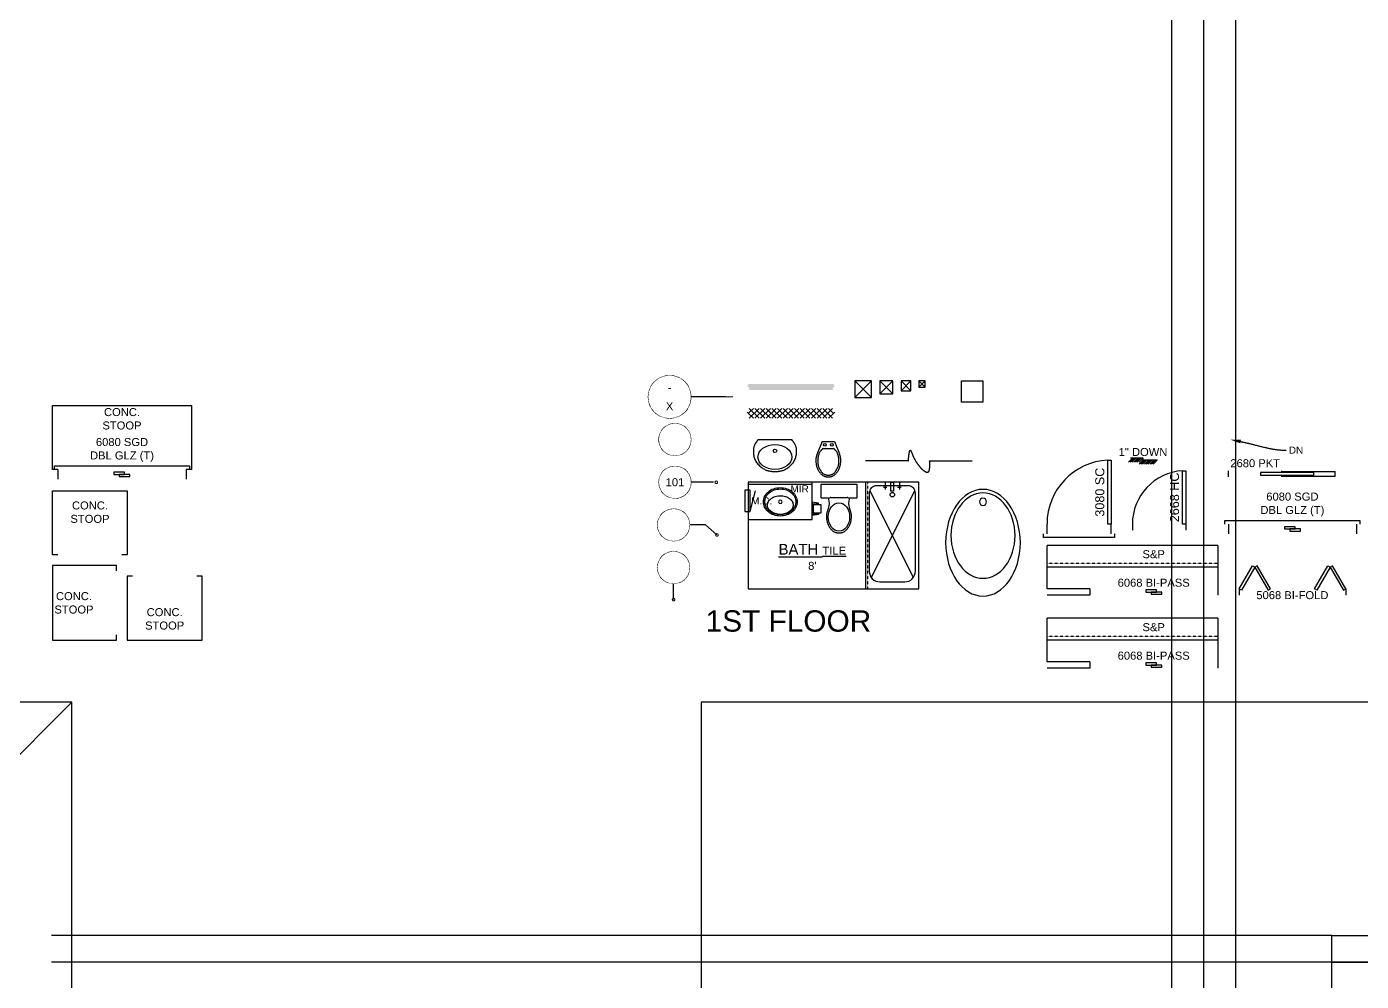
# Model space of a CAD drawing. Header units: inches. Extents: x -566 to 3217, y -8304 to 6564.
# Drawn here: x 1175 to 1925, y 1043 to 1580 of the extents above; entities that cross this region are included whole.
import ezdxf

# ---------------------------------------------------------------- set-up
doc = ezdxf.new("R2010")
doc.units = ezdxf.units.IN
doc.header["$MEASUREMENT"] = 0
doc.header["$PDMODE"] = 1
doc.header["$PDSIZE"] = -2
doc.linetypes.add('CENTER2', pattern=[0.027, 0.018, -0.003, 0.003, -0.003])
doc.linetypes.add('HIDDEN2', pattern=[0.0045, 0.003, -0.0015])
doc.layers.get('0').update_dxf_attribs({"lineweight": 25})
doc.layers.get('DEFPOINTS').update_dxf_attribs({"lineweight": 25})
for name, color, linetype, lineweight, true_color in [('1-AREA', 6, 'Continuous', 25, 0xff00ff), ('1-CAB', 40, 'Continuous', 25, 0xffbf00), ('1-DIM', 22, 'Continuous', 25, 0xcc3300), ('1-DOOR', 9, 'Continuous', 25, 0xc0c0c0), ('1-FIX', 1, 'Continuous', 25, 0xff0000), ('1-MISC', 40, 'Continuous', 25, 0xffbf00), ('1-POCHE', 8, 'Continuous', 25, 0x808080), ('1-WALL', 3, 'Continuous', 25, 0x00ff00)]:
    doc.layers.add(name, color=color, linetype=linetype, lineweight=lineweight, true_color=true_color)
doc.layers.add('1-RMNAME', color=7, linetype='Continuous', lineweight=25)
doc.layers.add('1-TEXT', color=7, linetype='Continuous', lineweight=25)
doc.styles.add('Arial', font='arial.ttf')
doc.dimstyles.new('ANNOT', dxfattribs={"dimtxt": 0.083333, "dimasz": 0.18, "dimexe": 5e-05, "dimexo": 3.125e-05, "dimgap": 4.5e-05, "dimtad": 1, "dimdec": 3, "dimdsep": 46, "dimlunit": 4, "dimtxsty": 'Arial', "dimblk": 'VW_SLASH', "dimblk1": 'VW_SLASH', "dimblk2": 'VW_SLASH', "dimcen": 0, "dimdle": 5e-05, "dimazin": 0, "dimtfac": 1, "dimtdec": 3, "dimtix": 1, "dimtmove": 0, "dimatfit": 0, "dimldrblk": 'VW_SLASH', "dimfxl": 1, "dimfrac": 2, "dimtolj": 1, "dimarcsym": 0})

# ---------------------------------------------------------------- blocks, each defined once
blk = doc.blocks.new('SLIDER DOOR')
blk.add_line((-1.5, 0), (1.5, 0))
at = {"flags": 128}
for points in [[(-4.5, 1.25), (-4.5, 0), (1.5, 0), (1.5, 1.25)], [(-1.5, 0), (-1.5, -1.25), (4.5, -1.25), (4.5, 0)]]:
    blk.add_lwpolyline(points, close=True, dxfattribs=at)
blk = doc.blocks.new('tub5')
blk.add_circle((0, -11), 2)
for centre, major_axis, ratio in [((0, -34), (0, 30), 0.7), ((0, -30), (0, 24), 0.75)]:
    blk.add_ellipse(centre, major_axis=major_axis, ratio=ratio)
blk = doc.blocks.new('Group-241')
at = {"layer": '1-DOOR', "transparency": 33554664, "flags": 128}
blk.add_lwpolyline([(633.09, 2481.13), (633.09, 2479.63), (663.09, 2479.63), (663.09, 2481.13)], close=True, dxfattribs=at)
at = {"layer": '1-WALL', "transparency": 33554664}
for p, q in [((615.09, 2478.63), (615.09, 2482.13)), ((645.09, 2481.63), (645.09, 2482.13)), ((645.09, 2481.63), (675.09, 2481.63)), ((645.09, 2478.63), (645.09, 2479.13)), ((645.09, 2479.13), (675.09, 2479.13)), ((675.09, 2479.13), (675.09, 2481.63))]:
    blk.add_line(p, q, dxfattribs=at)
blk = doc.blocks.new('Group-242')
at = {"flags": 128}
blk.add_lwpolyline([(591.09, 2452.13), (589.34, 2452.13), (589.34, 2482.13), (591.09, 2482.13), (591.09, 2452.13)], dxfattribs=at)
at = {"color": 1, "linetype": 'Continuous', "true_color": 0xff0000}
blk.add_arc((591.19, 2452.08), 30.1, 93.53114, 179.91048, dxfattribs=at)
blk = doc.blocks.new('Group-243')
at = {"flags": 128}
blk.add_lwpolyline([(549.09, 2452.13), (547.34, 2452.13), (547.34, 2488.13), (549.09, 2488.13), (549.09, 2452.13)], dxfattribs=at)
at = {"color": 1, "linetype": 'Continuous', "true_color": 0xff0000}
blk.add_arc((549.17, 2452.09), 36.08, 92.91477, 179.93924, dxfattribs=at)
blk = doc.blocks.new('Group-254')
at = {"layer": '1-CAB', "linetype": 'HIDDEN2'}
blk.add_line((513.09, 2430.13), (609.09, 2430.13), dxfattribs=at)
at = {"layer": '1-CAB', "linetype": 'Continuous'}
blk.add_line((513.09, 2428.13), (609.09, 2428.13), dxfattribs=at)
at = {"layer": '1-WALL'}
for p, q in [((609.09, 2440.13), (513.09, 2440.13)), ((513.09, 2415.63), (513.09, 2440.13)), ((609.09, 2440.13), (609.09, 2415.63)), ((537.09, 2415.63), (513.09, 2415.63)), ((537.09, 2412.13), (513.09, 2412.13)), ((537.09, 2415.63), (537.09, 2412.13)), ((609.09, 2415.63), (609.09, 2415.63)), ((609.09, 2415.63), (609.09, 2412.13)), ((609.09, 2412.13), (609.09, 2412.13))]:
    blk.add_line(p, q, dxfattribs=at)
at = {"layer": '1-DOOR'}
blk.add_blockref('SLIDER DOOR', (573.09, 2413.88), dxfattribs=at)
at = {"layer": '1-TEXT', "char_height": 4.5, "attachment_point": 5, "line_spacing_factor": 1.004016, "style": 'Arial'}
for s, insert, width in [('S&P', (573.09, 2435.14), 16.6661), ('6068 BI-PASS', (573.09, 2419.11), 61.625)]:
    blk.add_mtext(s, dxfattribs=dict(at, insert=insert, width=width))
blk = doc.blocks.new('Group-255')
at = {"flags": 128}
for points in [[(621.09, 2415.63), (628.59, 2428.62), (629.89, 2427.87), (622.39, 2414.88)], [(638.69, 2415.63), (631.19, 2428.62), (629.89, 2427.87), (637.39, 2414.88)], [(663.49, 2415.63), (670.99, 2428.62), (672.29, 2427.87), (664.79, 2414.88)], [(681.09, 2415.63), (673.59, 2428.62), (672.29, 2427.87), (679.79, 2414.88)]]:
    blk.add_lwpolyline(points, close=True, dxfattribs=at)
at = {"layer": 'DEFPOINTS'}
blk.add_line((651.09, 2415.63), (651.09, 2415.63), dxfattribs=at)
blk = doc.blocks.new('SINK_BATH_1')
at = {"flags": 128}
for points in [[(0, -18, 0.084101), (3.71, -17.37, 0.091322), (6.72, -15.66, 0.103814), (8.8, -12.99, 0.114782), (9.5, -10, 0.114782), (8.8, -7.01, 0.103814), (6.72, -4.34, 0.091322), (3.71, -2.63, 0.084101), (0, -2), (0, -2), (0, -2, 0.084101), (-3.71, -2.63, 0.091322), (-6.72, -4.34, 0.103814), (-8.8, -7.01, 0.114782), (-9.5, -10, 0.114782), (-8.8, -12.99, 0.103814), (-6.72, -15.66, 0.091322), (-3.71, -17.37, 0.084101)], [(0, -17.25), (0, -17.25, 0.084101), (3.46, -16.66, 0.091322), (6.23, -15.08, 0.103814), (8.13, -12.66, 0.114782), (8.75, -10, 0.114782), (8.13, -7.34, 0.103814), (6.23, -4.92, 0.091322), (3.46, -3.34, 0.084101), (0, -2.75), (0, -2.75, 0.084101), (-3.46, -3.34, 0.091322), (-6.23, -4.92, 0.103814), (-8.13, -7.34, 0.114782), (-8.75, -10, 0.114782), (-8.13, -12.66, 0.103814), (-6.23, -15.08, 0.091322), (-3.46, -16.66, 0.084101), (0, -17.25)], [(0, -13.44, 0.073018), (2.87, -13.02, 0.084057), (5.13, -11.9, 0.106512), (6.74, -10.1, 0.130573), (7.25, -8.19, 0.130573), (6.74, -6.27, 0.106512), (5.13, -4.47, 0.084057), (2.87, -3.36, 0.073018), (0, -2.94), (0, -2.94, 0.073018), (-2.87, -3.36, 0.084057), (-5.13, -4.47, 0.106512), (-6.74, -6.27, 0.130573), (-7.25, -8.19, 0.130573), (-6.74, -10.1, 0.106512), (-5.13, -11.9, 0.084057), (-2.87, -13.02, 0.073018)]]:
    blk.add_lwpolyline(points, format="xyb", close=True, dxfattribs=at)
blk.add_circle((0, -10), 1)
blk = doc.blocks.new('tp')
for p, q in [((3.5, 3.25), (0, 3.75)), ((0, 3.75), (0, 2.75)), ((0, 2.75), (3.5, 2.75)), ((2.25, 2.75), (3.25, 2.75)), ((3.25, 2.75), (2.25, 2.75)), ((2.25, 2.25), (2.25, 2.75)), ((3.25, 2.75), (3.25, 2.25)), ((3.5, 2.75), (3.5, 3.25)), ((0, -3.75), (0, -2.75)), ((0, -2.75), (3.5, -2.75)), ((3.5, -3.25), (0, -3.75)), ((2.25, -2.75), (2.25, -2.25)), ((3.25, -2.75), (2.25, -2.75)), ((3.25, -2.25), (3.25, -2.75)), ((3.5, -2.75), (3.5, -3.25))]:
    blk.add_line(p, q)
at = {"flags": 128}
blk.add_lwpolyline([(0.5, -2.25), (0.5, 2.25), (5, 2.25), (5, -2.25)], close=True, dxfattribs=at)
blk = doc.blocks.new('Group-256')
for p, q in [((390.15, 2466.63), (390.86, 2466.84)), ((391.57, 2467.13), (400.61, 2467.13)), ((401.32, 2466.84), (402.03, 2466.63))]:
    blk.add_line(p, q)
at = {"flags": 128}
blk.add_lwpolyline([(390.15, 2466.63), (386.59, 2466.63, -0.414214), (386.09, 2467.13), (386.09, 2474.13, -0.414214), (386.59, 2474.63), (405.59, 2474.63, -0.414214), (406.09, 2474.13), (406.09, 2467.13, -0.414214), (405.59, 2466.63), (402.03, 2466.63)], format="xyb", dxfattribs=at)
for centre, radius, start, end in [((382.41, 2463.76), 8.26, 339.69023, 20.30977), ((391.57, 2466.13), 1, 90, 135), ((400.61, 2466.13), 1, 45, 90), ((409.77, 2463.76), 8.26, 159.69023, 200.30977)]:
    blk.add_arc(centre, radius, start, end)
blk.add_ellipse((396.09, 2456.13), major_axis=(0, 8), ratio=0.75)
blk.add_open_spline([(390.15, 2460.9), (389.75, 2460.06), (388.85, 2456.85), (389.69, 2451.57), (392.73, 2447.85), (395.32, 2447.13), (396.85, 2447.13), (399.45, 2447.85), (402.49, 2451.57), (403.33, 2456.85), (402.43, 2460.06), (402.03, 2460.9)], degree=2)
blk = doc.blocks.new('Group-257')
blk.add_line((350.69, 2499.63), (369.49, 2499.63))
blk.add_circle((360.09, 2493.32), 1)
blk.add_ellipse((360.09, 2489.83), major_axis=(9.54, 0), ratio=0.73354)
blk.add_open_spline([(350.69, 2499.63), (349.81, 2498.67), (347.61, 2494.76), (348.49, 2487.7), (353.97, 2482.58), (358.71, 2481.63), (361.47, 2481.63), (366.21, 2482.58), (371.68, 2487.7), (372.57, 2494.76), (370.36, 2498.67), (369.49, 2499.63)], degree=2)
blk = doc.blocks.new('Group-258')
at = {"linetype": 'CENTER2'}
blk.add_line((412.09, 2475.63), (412.09, 2415.63), dxfattribs=at)
for p, q in [((413.36, 2471.08), (437.89, 2422.03)), ((414.29, 2422.03), (438.82, 2471.08)), ((423.09, 2472.63), (421.09, 2472.63)), ((422.09, 2475.63), (422.09, 2471.63)), ((431.09, 2472.63), (429.09, 2472.63)), ((430.09, 2475.63), (430.09, 2471.63))]:
    blk.add_line(p, q)
at = {"flags": 128}
for points in [[(441.09, 2475.63), (411.09, 2475.63), (411.09, 2415.63), (441.09, 2415.63)], [(426.84, 2475.63), (426.84, 2470.63), (425.34, 2470.63), (425.34, 2475.63)]]:
    blk.add_lwpolyline(points, close=True, dxfattribs=at)
blk.add_lwpolyline([(433.09, 2419.63, 0.414214), (439.09, 2425.63), (439.09, 2469.63, 0.414214), (435.09, 2473.63), (417.09, 2473.63, 0.414214), (413.09, 2469.63), (413.09, 2425.63, 0.414214), (419.09, 2419.63)], format="xyb", close=True, dxfattribs=at)
at = {"linetype": 'Continuous'}
blk.add_circle((426.09, 2468.63), 1.25, dxfattribs=at)
blk = doc.blocks.new('Group-259')
for p, q in [((386.59, 2498.63), (383.85, 2491.71)), ((386.59, 2498.63), (393.59, 2498.63)), ((387.18, 2494.63), (392.99, 2494.63)), ((393.59, 2498.63), (396.33, 2491.71))]:
    blk.add_line(p, q)
for centre in [(388.09, 2496.63), (392.09, 2496.63)]:
    blk.add_circle(centre, 0.75)
for points in [[(387.18, 2494.63), (386.55, 2494.16), (384.54, 2491.75), (383.83, 2485.47), (386.73, 2480.44), (389.36, 2479.63), (390.82, 2479.63), (393.45, 2480.44), (396.35, 2485.47), (395.64, 2491.75), (393.63, 2494.16), (392.99, 2494.63)], [(383.85, 2491.71), (383.51, 2490.86), (382.85, 2487.68), (383.88, 2482.74), (386.84, 2479.31), (389.34, 2478.63), (390.84, 2478.63), (393.34, 2479.31), (396.3, 2482.74), (397.33, 2487.68), (396.67, 2490.86), (396.33, 2491.71)]]:
    blk.add_open_spline(points, degree=2)
blk = doc.blocks.new('PHA-KEY')
at = {"lineweight": 5, "transparency": 33554687, "flags": 128}
blk.add_lwpolyline([(0.187, 0, 0.414214), (0, 0.187, 0.414214), (-0.188, 0, 0.414214), (0, -0.188, 0.414214)], format="xyb", close=True, dxfattribs=at)
at = {"color": 255, "linetype": 'Continuous', "lineweight": 5, "transparency": 33554687}
blk.add_wipeout([(-0.188, 0), (-0.181, -0.049), (-0.162, -0.094), (-0.133, -0.133), (-0.094, -0.162), (-0.049, -0.181), (0, -0.188), (0.049, -0.181), (0.094, -0.162), (0.133, -0.133), (0.162, -0.094), (0.181, -0.049), (0.187, 0), (0.181, 0.049), (0.162, 0.094), (0.133, 0.133), (0.094, 0.162), (0.049, 0.181), (0, 0.187), (-0.049, 0.181), (-0.094, 0.162), (-0.133, 0.133), (-0.162, 0.094), (-0.181, 0.049)], dxfattribs=at)
blk = doc.blocks.new('Group-262')
for q in [(312.09, 2451.63), (327.45, 2446.01)]:
    blk.add_line((321.09, 2451.63), q)
at = {"lineweight": 5, "flags": 128}
for points in [[(312.09, 2451.63, 0.414214), (303.09, 2460.63, 0.414214), (294.09, 2451.63, 0.414214), (303.09, 2442.63, 0.414214)], [(328.2, 2446.01, -0.414214), (327.45, 2445.26, -0.414214), (326.7, 2446.01, -0.414214), (327.45, 2446.76, -0.414214)]]:
    blk.add_lwpolyline(points, format="xyb", close=True, dxfattribs=at)
at = {"color": 255, "linetype": 'Continuous', "lineweight": 5}
blk.add_wipeout([(312.09, 2451.63), (311.78, 2453.96), (310.88, 2456.13), (309.45, 2457.99), (307.59, 2459.42), (305.42, 2460.32), (303.09, 2460.63), (300.76, 2460.32), (298.59, 2459.42), (296.73, 2457.99), (295.29, 2456.13), (294.4, 2453.96), (294.09, 2451.63), (294.4, 2449.3), (295.29, 2447.13), (296.73, 2445.27), (298.59, 2443.84), (300.76, 2442.94), (303.09, 2442.63), (305.42, 2442.94), (307.59, 2443.84), (309.45, 2445.27), (310.88, 2447.13), (311.78, 2449.3)], dxfattribs=at)
blk = doc.blocks.new('Group-263')
for q in [(303.09, 2418.63), (303.09, 2409.63)]:
    blk.add_line((303.09, 2409.63), q)
at = {"lineweight": 5, "flags": 128}
for points in [[(312.09, 2427.63, 0.414214), (303.09, 2436.63, 0.414214), (294.09, 2427.63, 0.414214), (303.09, 2418.63, 0.414214)], [(303.09, 2408.88, -0.414214), (302.34, 2409.63, -0.414214), (303.09, 2410.38, -0.414214), (303.84, 2409.63, -0.414214)]]:
    blk.add_lwpolyline(points, format="xyb", close=True, dxfattribs=at)
at = {"color": 255, "linetype": 'Continuous', "lineweight": 5}
blk.add_wipeout([(312.09, 2427.63), (311.78, 2429.96), (310.88, 2432.13), (309.45, 2433.99), (307.59, 2435.42), (305.42, 2436.32), (303.09, 2436.63), (300.76, 2436.32), (298.59, 2435.42), (296.73, 2433.99), (295.29, 2432.13), (294.4, 2429.96), (294.09, 2427.63), (294.4, 2425.3), (295.29, 2423.13), (296.73, 2421.27), (298.59, 2419.84), (300.76, 2418.94), (303.09, 2418.63), (305.42, 2418.94), (307.59, 2419.84), (309.45, 2421.27), (310.88, 2423.13), (311.78, 2425.3)], dxfattribs=at)
blk = doc.blocks.new('Group-265')
at = {"color": 1, "true_color": 0xff0000}
for p, q in [((435.09, 2487.63), (411.09, 2487.63)), ((447.09, 2487.63), (471.09, 2487.63))]:
    blk.add_line(p, q, dxfattribs=at)
blk.add_open_spline([(435.09, 2487.63), (435.16, 2488.31), (435.36, 2490.32), (435.66, 2492.52), (436, 2493.59), (436.29, 2493.68), (436.62, 2493.24), (437.21, 2491.78), (438.13, 2489.51), (439.36, 2487.29), (440.78, 2485.24), (442.27, 2483.48), (443.73, 2482.14), (445.05, 2481.35), (446.12, 2481.23), (446.81, 2481.93), (447.11, 2483.41), (447.16, 2485.39), (447.11, 2487.07), (447.09, 2487.63)], degree=2, dxfattribs=at)
blk = doc.blocks.new('POWER-ELEC PANEL')
blk.add_line((3, -6), (6.11, 5.59))
at = {"flags": 128}
blk.add_lwpolyline([(0, -6), (3, -6), (3, 6), (0, 6)], close=True, dxfattribs=at)
blk = doc.blocks.new('Group-274')
at = {"color": 1, "linetype": 'Continuous', "true_color": 0xff0000}
for p, q in [((431.09, 2532.63), (436.59, 2527.13)), ((431.09, 2527.13), (436.59, 2532.63))]:
    blk.add_line(p, q, dxfattribs=at)
at = {"color": 7, "linetype": 'Continuous', "flags": 128}
blk.add_lwpolyline([(431.09, 2527.13), (436.59, 2527.13), (436.59, 2532.63), (431.09, 2532.63)], close=True, dxfattribs=at)
blk = doc.blocks.new('Group-275')
at = {"color": 1, "linetype": 'Continuous', "true_color": 0xff0000}
for p, q in [((441.09, 2532.63), (444.59, 2529.13)), ((441.09, 2529.13), (444.59, 2532.63))]:
    blk.add_line(p, q, dxfattribs=at)
at = {"color": 7, "linetype": 'Continuous', "flags": 128}
blk.add_lwpolyline([(441.09, 2529.13), (444.59, 2529.13), (444.59, 2532.63), (441.09, 2532.63)], close=True, dxfattribs=at)
blk = doc.blocks.new('Group-276')
at = {"color": 1, "linetype": 'Continuous', "true_color": 0xff0000}
for p, q in [((419.09, 2532.63), (426.34, 2525.38)), ((419.09, 2525.38), (426.34, 2532.63))]:
    blk.add_line(p, q, dxfattribs=at)
at = {"color": 7, "linetype": 'Continuous', "flags": 128}
blk.add_lwpolyline([(419.09, 2525.38), (426.34, 2525.38), (426.34, 2532.63), (419.09, 2532.63)], close=True, dxfattribs=at)
blk = doc.blocks.new('Group-277')
at = {"color": 1, "linetype": 'Continuous', "true_color": 0xff0000}
for p, q in [((405.09, 2532.63), (414.34, 2523.38)), ((405.09, 2523.38), (414.34, 2532.63))]:
    blk.add_line(p, q, dxfattribs=at)
at = {"color": 7, "linetype": 'Continuous', "flags": 128}
blk.add_lwpolyline([(405.09, 2523.38), (414.34, 2523.38), (414.34, 2532.63), (405.09, 2532.63)], close=True, dxfattribs=at)
blk = doc.blocks.new('A$C09EA082B')
at = {"color": 1, "true_color": 0xff0000}
for p, q in [((0, 0), (6.97, 0)), ((0, -1), (0, 0)), ((0, 0), (2.23, -2.23)), ((1, 0), (3.23, -2.23)), ((2, 0), (4.23, -2.23)), ((3, 0), (5.23, -2.23)), ((4, 0), (6.23, -2.23)), ((5, 0), (7.23, -2.23)), ((6, 0), (8.23, -2.23)), ((-8.08, -1), (0, -1)), ((-8, -1), (-5.77, -3.23)), ((-7, -1), (-4.77, -3.23)), ((-6, -1), (-3.77, -3.23)), ((-5, -1), (-2.77, -3.23)), ((-4, -1), (-1.77, -3.23)), ((-3, -1), (-0.77, -3.23)), ((-2, -1), (0.23, -3.23)), ((-1, -1), (1.23, -3.23)), ((0, -1), (2.23, -3.23))]:
    blk.add_line(p, q, dxfattribs=at)
blk = doc.blocks.new('VW_SLASH')
at = {"color": 0, "linetype": 'ByBlock', "lineweight": -2, "transparency": 16777216}
blk.add_line((0.0003, 0), (-1, 0), dxfattribs=at)
at = {"color": 0, "linetype": 'Continuous', "lineweight": 5, "transparency": 16777216, "flags": 128}
blk.add_lwpolyline([(0.0001, 0.0001), (-0.0001, -0.0001)], dxfattribs=at)
blk = doc.blocks.new('*D1015')
at = {"layer": '1-DIM', "color": 0, "lineweight": -2}
for p, q in [((1818.54, 1377.85), (1818.54, 1737.85)), ((1908.54, 1017.85), (1818.44, 1017.85)), ((1818.54, 1017.85), (1818.54, 659.17)), ((1818.54, 237.85), (1818.54, 596.53)), ((1908.5, 237.85), (1818.44, 237.85)), ((1818.54, -122.15), (1818.54, -482.15))]:
    blk.add_line(p, q, dxfattribs=at)
at = {"layer": 'DEFPOINTS', "color": 0}
for p in [(1908.54, 1017.85), (1818.54, 237.85), (1908.5, 237.85)]:
    blk.add_point(p, dxfattribs=at)
at = {"layer": '1-DIM', "color": 0, "lineweight": -2, "xscale": 360, "yscale": 360, "zscale": 360}
for p, rotation in [((1818.54, 1017.85), 270), ((1818.54, 237.85), 89.99999999999999)]:
    blk.add_blockref('VW_SLASH', p, dxfattribs=dict(at, rotation=rotation))
at = {"layer": '1-DIM', "color": 0, "insert": (1818.54, 627.85), "char_height": 0.0833, "attachment_point": 5, "rotation": 90, "style": 'Arial'}
blk.add_mtext("\\A1;65'", dxfattribs=at)
blk = doc.blocks.new('*D1016')
at = {"layer": '1-DIM', "color": 0, "lineweight": -2}
for p, q in [((1836.54, 1281.85), (1836.54, 1641.85)), ((1905.54, 921.85), (1836.44, 921.85)), ((1836.54, 921.85), (1836.54, 611.17)), ((1836.54, 237.85), (1836.54, 548.53)), ((1908.5, 237.85), (1836.44, 237.85)), ((1836.54, -122.15), (1836.54, -482.15))]:
    blk.add_line(p, q, dxfattribs=at)
at = {"layer": 'DEFPOINTS', "color": 0}
for p in [(1905.54, 921.85), (1836.54, 237.85), (1908.5, 237.85)]:
    blk.add_point(p, dxfattribs=at)
at = {"layer": '1-DIM', "color": 0, "lineweight": -2, "xscale": 360, "yscale": 360, "zscale": 360}
for p, rotation in [((1836.54, 921.85), 270), ((1836.54, 237.85), 89.99999999999999)]:
    blk.add_blockref('VW_SLASH', p, dxfattribs=dict(at, rotation=rotation))
at = {"layer": '1-DIM', "color": 0, "insert": (1836.54, 579.85), "char_height": 0.0833, "attachment_point": 5, "rotation": 90, "style": 'Arial'}
blk.add_mtext("\\A1;57'", dxfattribs=at)
blk = doc.blocks.new('*D1017')
at = {"layer": '1-DIM', "color": 0, "lineweight": -2}
for p, q in [((1836.54, 1377.85), (1836.54, 1737.85)), ((1908.54, 1017.85), (1836.44, 1017.85)), ((1836.54, 1017.85), (1836.54, 1001.14)), ((1836.54, 921.85), (1836.54, 938.56)), ((1905.54, 921.85), (1836.44, 921.85)), ((1836.54, 561.85), (1836.54, 201.85))]:
    blk.add_line(p, q, dxfattribs=at)
at = {"layer": 'DEFPOINTS', "color": 0}
for p in [(1908.54, 1017.85), (1836.54, 921.85), (1905.54, 921.85)]:
    blk.add_point(p, dxfattribs=at)
at = {"layer": '1-DIM', "color": 0, "lineweight": -2, "xscale": 360, "yscale": 360, "zscale": 360}
for p, rotation in [((1836.54, 1017.85), 270), ((1836.54, 921.85), 90)]:
    blk.add_blockref('VW_SLASH', p, dxfattribs=dict(at, rotation=rotation))
at = {"layer": '1-DIM', "color": 0, "insert": (1836.54, 969.85), "char_height": 0.0833, "attachment_point": 5, "rotation": 90, "style": 'Arial'}
blk.add_mtext("\\A1;8'", dxfattribs=at)
blk = doc.blocks.new('*D1018')
at = {"layer": '1-DIM', "color": 0, "lineweight": -2}
for p, q in [((1854.54, 715.35), (1854.54, 1075.35)), ((1908.54, 355.35), (1854.44, 355.35)), ((1854.54, 355.35), (1854.54, 328.06)), ((1854.54, 237.85), (1854.54, 265.14)), ((1908.54, 237.85), (1854.44, 237.85)), ((1854.54, -122.15), (1854.54, -482.15))]:
    blk.add_line(p, q, dxfattribs=at)
at = {"layer": 'DEFPOINTS', "color": 0}
for p in [(1908.54, 355.35), (1854.54, 237.85), (1908.54, 237.85)]:
    blk.add_point(p, dxfattribs=at)
at = {"layer": '1-DIM', "color": 0, "lineweight": -2, "xscale": 360, "yscale": 360, "zscale": 360}
for p, rotation in [((1854.54, 355.35), 270), ((1854.54, 237.85), 90)]:
    blk.add_blockref('VW_SLASH', p, dxfattribs=dict(at, rotation=rotation))
at = {"layer": '1-DIM', "color": 0, "insert": (1854.54, 296.6), "char_height": 0.0833, "attachment_point": 5, "rotation": 90, "style": 'Arial'}
blk.add_mtext('\\A1;9\'-9 1/2"', dxfattribs=at)
blk = doc.blocks.new('*D1019')
at = {"layer": '1-DIM', "color": 0, "lineweight": -2}
for p, q in [((1854.54, 740.35), (1854.54, 1100.35)), ((1908.54, 380.35), (1854.44, 380.35)), ((1854.54, 380.35), (1854.54, 355.35)), ((1908.54, 355.35), (1854.44, 355.35)), ((1854.54, -4.65), (1854.54, -364.65))]:
    blk.add_line(p, q, dxfattribs=at)
at = {"layer": 'DEFPOINTS', "color": 0}
for p in [(1908.54, 380.35), (1854.54, 355.35), (1908.54, 355.35)]:
    blk.add_point(p, dxfattribs=at)
at = {"layer": '1-DIM', "color": 0, "lineweight": -2, "xscale": 360, "yscale": 360, "zscale": 360}
for p, rotation in [((1854.54, 380.35), 270), ((1854.54, 355.35), 90)]:
    blk.add_blockref('VW_SLASH', p, dxfattribs=dict(at, rotation=rotation))
at = {"layer": '1-DIM', "color": 0, "insert": (1854.54, 367.85), "char_height": 0.0833, "attachment_point": 5, "rotation": 90, "style": 'Arial'}
blk.add_mtext('\\A1;2\'-1"', dxfattribs=at)
blk = doc.blocks.new('*D1020')
at = {"layer": '1-DIM', "color": 0, "lineweight": -2}
for p, q in [((1854.54, 805.85), (1854.54, 1165.85)), ((1908.54, 445.85), (1854.44, 445.85)), ((1854.54, 445.85), (1854.54, 444.56)), ((1908.54, 380.35), (1854.44, 380.35)), ((1854.54, 380.35), (1854.54, 381.64)), ((1854.54, 20.35), (1854.54, -339.65))]:
    blk.add_line(p, q, dxfattribs=at)
at = {"layer": 'DEFPOINTS', "color": 0}
for p in [(1908.54, 445.85), (1854.54, 380.35), (1908.54, 380.35)]:
    blk.add_point(p, dxfattribs=at)
at = {"layer": '1-DIM', "color": 0, "lineweight": -2, "xscale": 360, "yscale": 360, "zscale": 360}
for p, rotation in [((1854.54, 445.85), 270), ((1854.54, 380.35), 90)]:
    blk.add_blockref('VW_SLASH', p, dxfattribs=dict(at, rotation=rotation))
at = {"layer": '1-DIM', "color": 0, "insert": (1854.54, 413.1), "char_height": 0.0833, "attachment_point": 5, "rotation": 90, "style": 'Arial'}
blk.add_mtext('\\A1;5\'-5 1/2"', dxfattribs=at)
blk = doc.blocks.new('*D1021')
at = {"layer": '1-DIM', "color": 0, "lineweight": -2}
for p, q in [((1854.54, 941.35), (1854.54, 1301.35)), ((1908.54, 581.35), (1854.44, 581.35)), ((1854.54, 581.35), (1854.54, 545.09)), ((1854.54, 445.85), (1854.54, 482.12)), ((1908.54, 445.85), (1854.44, 445.85)), ((1854.54, 85.85), (1854.54, -274.15))]:
    blk.add_line(p, q, dxfattribs=at)
at = {"layer": 'DEFPOINTS', "color": 0}
for p in [(1908.54, 581.35), (1854.54, 445.85), (1908.54, 445.85)]:
    blk.add_point(p, dxfattribs=at)
at = {"layer": '1-DIM', "color": 0, "lineweight": -2, "xscale": 360, "yscale": 360, "zscale": 360}
for p, rotation in [((1854.54, 581.35), 270), ((1854.54, 445.85), 90)]:
    blk.add_blockref('VW_SLASH', p, dxfattribs=dict(at, rotation=rotation))
at = {"layer": '1-DIM', "color": 0, "insert": (1854.54, 513.6), "char_height": 0.0833, "attachment_point": 5, "rotation": 90, "style": 'Arial'}
blk.add_mtext('\\A1;11\'-3 1/2"', dxfattribs=at)
blk = doc.blocks.new('*D1022')
at = {"layer": '1-DIM', "color": 0, "lineweight": -2}
for p, q in [((1854.54, 1016.85), (1854.54, 1376.85)), ((1908.54, 656.85), (1854.44, 656.85)), ((1854.54, 656.85), (1854.54, 650.56)), ((1854.54, 581.35), (1854.54, 587.64)), ((1908.54, 581.35), (1854.44, 581.35)), ((1854.54, 221.35), (1854.54, -138.65))]:
    blk.add_line(p, q, dxfattribs=at)
at = {"layer": 'DEFPOINTS', "color": 0}
for p in [(1908.54, 656.85), (1854.54, 581.35), (1908.54, 581.35)]:
    blk.add_point(p, dxfattribs=at)
at = {"layer": '1-DIM', "color": 0, "lineweight": -2, "xscale": 360, "yscale": 360, "zscale": 360}
for p, rotation in [((1854.54, 656.85), 270), ((1854.54, 581.35), 90)]:
    blk.add_blockref('VW_SLASH', p, dxfattribs=dict(at, rotation=rotation))
at = {"layer": '1-DIM', "color": 0, "insert": (1854.54, 619.1), "char_height": 0.0833, "attachment_point": 5, "rotation": 90, "style": 'Arial'}
blk.add_mtext('\\A1;6\'-3 1/2"', dxfattribs=at)
blk = doc.blocks.new('*D1023')
at = {"layer": '1-DIM', "color": 0, "lineweight": -2}
for p, q in [((1854.54, 1102.85), (1854.54, 1462.85)), ((1908.54, 742.85), (1854.44, 742.85)), ((1854.54, 742.85), (1854.54, 731.21)), ((1854.54, 656.85), (1854.54, 668.49)), ((1908.54, 656.85), (1854.44, 656.85)), ((1854.54, 296.85), (1854.54, -63.15))]:
    blk.add_line(p, q, dxfattribs=at)
at = {"layer": 'DEFPOINTS', "color": 0}
for p in [(1908.54, 742.85), (1854.54, 656.85), (1908.54, 656.85)]:
    blk.add_point(p, dxfattribs=at)
at = {"layer": '1-DIM', "color": 0, "lineweight": -2, "xscale": 360, "yscale": 360, "zscale": 360}
for p, rotation in [((1854.54, 742.85), 270), ((1854.54, 656.85), 90)]:
    blk.add_blockref('VW_SLASH', p, dxfattribs=dict(at, rotation=rotation))
at = {"layer": '1-DIM', "color": 0, "insert": (1854.54, 699.85), "char_height": 0.0833, "attachment_point": 5, "rotation": 90, "style": 'Arial'}
blk.add_mtext('\\A1;7\'-2"', dxfattribs=at)
blk = doc.blocks.new('*D1024')
at = {"layer": '1-DIM', "color": 0, "lineweight": -2}
for p, q in [((1854.54, 1281.85), (1854.54, 1641.85)), ((1905.54, 921.85), (1854.44, 921.85)), ((1854.54, 921.85), (1854.54, 863.77)), ((1854.54, 742.85), (1854.54, 800.93)), ((1908.54, 742.85), (1854.44, 742.85)), ((1854.54, 382.85), (1854.54, 22.85))]:
    blk.add_line(p, q, dxfattribs=at)
at = {"layer": 'DEFPOINTS', "color": 0}
for p in [(1905.54, 921.85), (1854.54, 742.85), (1908.54, 742.85)]:
    blk.add_point(p, dxfattribs=at)
at = {"layer": '1-DIM', "color": 0, "lineweight": -2, "xscale": 360, "yscale": 360, "zscale": 360}
for p, rotation in [((1854.54, 921.85), 270), ((1854.54, 742.85), 90)]:
    blk.add_blockref('VW_SLASH', p, dxfattribs=dict(at, rotation=rotation))
at = {"layer": '1-DIM', "color": 0, "insert": (1854.54, 832.35), "char_height": 0.0833, "attachment_point": 5, "rotation": 90, "style": 'Arial'}
blk.add_mtext('\\A1;14\'-11"', dxfattribs=at)
blk = doc.blocks.new('*D1025')
at = {"layer": '1-DIM', "color": 0, "lineweight": -2}
for p, q in [((1939.62, 1053.85), (1579.62, 1053.85)), ((2299.62, 969.85), (2299.62, 1053.95)), ((2299.62, 1053.85), (2366.69, 1053.85)), ((2496.54, 1053.85), (2429.47, 1053.85)), ((2496.54, 1017.85), (2496.54, 1053.95)), ((2856.54, 1053.85), (3216.54, 1053.85))]:
    blk.add_line(p, q, dxfattribs=at)
at = {"layer": 'DEFPOINTS', "color": 0}
for p in [(2496.54, 1053.85), (2496.54, 1017.85), (2299.62, 969.85)]:
    blk.add_point(p, dxfattribs=at)
at = {"layer": '1-DIM', "color": 0, "lineweight": -2, "xscale": 360, "yscale": 360, "zscale": 360}
blk.add_blockref('VW_SLASH', (2299.62, 1053.85), dxfattribs=at)
at = {"layer": '1-DIM', "color": 0, "lineweight": -2, "xscale": 360, "yscale": 360, "zscale": 360, "rotation": 180}
blk.add_blockref('VW_SLASH', (2496.54, 1053.85), dxfattribs=at)
at = {"layer": '1-DIM', "color": 0, "insert": (2398.08, 1053.85), "char_height": 0.0833, "attachment_point": 5, "style": 'Arial'}
blk.add_mtext('\\A1;16\'-5"', dxfattribs=at)
blk = doc.blocks.new('*D1080')
at = {"layer": '1-DIM', "color": 0, "lineweight": -2}
for p, q in [((1548.54, 1053.85), (1188.54, 1053.85)), ((1908.54, 1017.85), (1908.54, 1053.95)), ((1908.54, 1053.85), (1975.61, 1053.85)), ((2105.46, 1053.85), (2038.39, 1053.85)), ((2105.46, 969.85), (2105.46, 1053.95)), ((2465.46, 1053.85), (2825.46, 1053.85))]:
    blk.add_line(p, q, dxfattribs=at)
at = {"layer": 'DEFPOINTS', "color": 0}
for p in [(1908.54, 1053.85), (1908.54, 1017.85), (2105.46, 969.85)]:
    blk.add_point(p, dxfattribs=at)
at = {"layer": '1-DIM', "color": 0, "lineweight": -2, "xscale": 360, "yscale": 360, "zscale": 360}
blk.add_blockref('VW_SLASH', (1908.54, 1053.85), dxfattribs=at)
at = {"layer": '1-DIM', "color": 0, "lineweight": -2, "xscale": 360, "yscale": 360, "zscale": 360, "rotation": 180}
blk.add_blockref('VW_SLASH', (2105.46, 1053.85), dxfattribs=at)
at = {"layer": '1-DIM', "color": 0, "insert": (2007, 1053.85), "char_height": 0.0833, "attachment_point": 5, "style": 'Arial'}
blk.add_mtext('\\A1;16\'-5"', dxfattribs=at)
blk = doc.blocks.new('*D1081')
at = {"layer": '1-DIM', "color": 0, "lineweight": -2}
for p, q in [((1745.46, 1053.85), (1385.46, 1053.85)), ((2105.46, 969.85), (2105.46, 1053.95)), ((2105.46, 1053.85), (2171.15, 1053.85)), ((2299.62, 1053.85), (2233.93, 1053.85)), ((2299.62, 969.85), (2299.62, 1053.95)), ((2659.62, 1053.85), (3019.62, 1053.85))]:
    blk.add_line(p, q, dxfattribs=at)
at = {"layer": 'DEFPOINTS', "color": 0}
for p in [(2105.46, 1053.85), (2105.46, 969.85), (2299.62, 969.85)]:
    blk.add_point(p, dxfattribs=at)
at = {"layer": '1-DIM', "color": 0, "lineweight": -2, "xscale": 360, "yscale": 360, "zscale": 360}
blk.add_blockref('VW_SLASH', (2105.46, 1053.85), dxfattribs=at)
at = {"layer": '1-DIM', "color": 0, "lineweight": -2, "xscale": 360, "yscale": 360, "zscale": 360, "rotation": 180}
blk.add_blockref('VW_SLASH', (2299.62, 1053.85), dxfattribs=at)
at = {"layer": '1-DIM', "color": 0, "insert": (2202.54, 1053.85), "char_height": 0.0833, "attachment_point": 5, "style": 'Arial'}
blk.add_mtext('\\A1;16\'-2"', dxfattribs=at)
blk = doc.blocks.new('*D1082')
at = {"layer": '1-DIM', "color": 0, "lineweight": -2}
for p, q in [((1548.54, 1068.85), (1188.54, 1068.85)), ((1908.54, 1017.85), (1908.54, 1068.95)), ((1908.54, 1068.85), (2171.22, 1068.85)), ((2496.54, 1068.85), (2233.86, 1068.85)), ((2496.54, 1017.85), (2496.54, 1068.95)), ((2856.54, 1068.85), (3216.54, 1068.85))]:
    blk.add_line(p, q, dxfattribs=at)
at = {"layer": 'DEFPOINTS', "color": 0}
for p in [(2496.54, 1068.85), (1908.54, 1017.85), (2496.54, 1017.85)]:
    blk.add_point(p, dxfattribs=at)
at = {"layer": '1-DIM', "color": 0, "lineweight": -2, "xscale": 360, "yscale": 360, "zscale": 360}
blk.add_blockref('VW_SLASH', (1908.54, 1068.85), dxfattribs=at)
at = {"layer": '1-DIM', "color": 0, "lineweight": -2, "xscale": 360, "yscale": 360, "zscale": 360, "rotation": 180}
blk.add_blockref('VW_SLASH', (2496.54, 1068.85), dxfattribs=at)
at = {"layer": '1-DIM', "color": 0, "insert": (2202.54, 1068.85), "char_height": 0.0833, "attachment_point": 5, "style": 'Arial'}
blk.add_mtext("\\A1;49'", dxfattribs=at)
blk = doc.blocks.new('Group-658')
at = {"layer": '1-TEXT', "color": 12, "linetype": 'Continuous', "lineweight": 25, "true_color": 0xcc0000}
blk.add_open_spline([(621.98, 2498.51), (623.58, 2498.2), (628.37, 2497.08), (634.73, 2495.42), (641.11, 2494.07), (645.96, 2493.63), (647.59, 2493.63)], degree=2, dxfattribs=at)
at = {"layer": '1-TEXT', "color": 12, "linetype": 'Continuous', "true_color": 0xcc0000}
blk.add_solid([(621.8, 2497.52), (616.09, 2499.63), (622.17, 2499.49)], dxfattribs=at)
at = {"layer": '1-TEXT', "color": 7, "insert": (649.09, 2495.67), "char_height": 4, "attachment_point": 1, "line_spacing_factor": 1.004016, "style": 'Arial'}
blk.add_mtext('DN', dxfattribs=at)
blk = doc.blocks.new('_Dot')
at = {"color": 7, "linetype": 'Continuous', "lineweight": 25}
blk.add_line((-0.5, 0), (-1, 0), dxfattribs=at)
at = {"color": 7, "linetype": 'Continuous', "lineweight": 5, "flags": 128}
blk.add_lwpolyline([(-0.25, 0, 0.414214), (0, -0.25, 0.414214), (0.25, 0, 0.414214), (0, 0.25, 0.414214)], format="xyb", close=True, dxfattribs=at)
blk = doc.blocks.new('Group-659')
at = {"layer": '1-TEXT', "linetype": 'Continuous', "lineweight": 25}
blk.add_line((324.09, 2475.63), (321.09, 2475.63), dxfattribs=at)
at = {"layer": '1-TEXT', "xscale": -48, "yscale": 48}
blk.add_blockref('PHA-KEY', (303.84, 2475.63), dxfattribs=at)
at = {"layer": '1-TEXT', "xscale": 3, "yscale": 3, "zscale": 3}
blk.add_blockref('_Dot', (327.09, 2475.63), dxfattribs=at)
at = {"layer": '1-TEXT', "linetype": 'Continuous', "lineweight": 25}
blk.add_line((321.09, 2475.63), (312.84, 2475.63), dxfattribs=at)
at = {"layer": '1-TEXT', "transparency": 33554687, "insert": (303.84, 2475.63), "char_height": 4.5, "attachment_point": 5, "line_spacing_factor": 0.25, "style": 'Arial'}
blk.add_mtext('101', dxfattribs=at)
blk = doc.blocks.new('PHA-DET')
at = {"lineweight": 5, "transparency": 33554687}
blk.add_line((-0.25, 0), (0.25, 0), dxfattribs=at)
at = {"lineweight": 5, "transparency": 33554687, "flags": 128}
blk.add_lwpolyline([(0.25, 0, 0.414214), (0, 0.25, 0.414214), (-0.25, 0, 0.414214), (0, -0.25, 0.414214)], format="xyb", close=True, dxfattribs=at)
at = {"color": 255, "linetype": 'Continuous', "lineweight": 5, "transparency": 33554687}
blk.add_wipeout([(-0.25, 0), (-0.241, -0.065), (-0.217, -0.125), (-0.177, -0.177), (-0.125, -0.217), (-0.065, -0.241), (0, -0.25), (0.065, -0.241), (0.125, -0.217), (0.177, -0.177), (0.217, -0.125), (0.241, -0.065), (0.25, 0), (0.241, 0.065), (0.217, 0.125), (0.177, 0.177), (0.125, 0.217), (0.065, 0.241), (0, 0.25), (-0.065, 0.241), (-0.125, 0.217), (-0.177, 0.177), (-0.217, 0.125), (-0.241, 0.065)], dxfattribs=at)
blk = doc.blocks.new('DETAIL TICK')
at = {"lineweight": 5}
blk.add_line((4.5, 0), (-4.5, 0), dxfattribs=at)
blk = doc.blocks.new('Group-660')
at = {"layer": '1-TEXT', "linetype": 'Continuous', "lineweight": 25}
blk.add_line((332.34, 2523.63), (321.09, 2523.63), dxfattribs=at)
at = {"layer": '1-TEXT', "xscale": -48, "yscale": 48}
blk.add_blockref('PHA-DET', (300.84, 2523.63), dxfattribs=at)
at = {"layer": '1-TEXT', "xscale": 0.75, "yscale": 0.75, "zscale": 0.75}
blk.add_blockref('DETAIL TICK', (333.09, 2523.63), dxfattribs=at)
at = {"layer": '1-TEXT', "linetype": 'Continuous', "lineweight": 25}
blk.add_line((321.09, 2523.63), (312.84, 2523.63), dxfattribs=at)
at = {"layer": '1-TEXT', "transparency": 33554687, "char_height": 4.5, "attachment_point": 2, "line_spacing_factor": 0.25, "style": 'Arial'}
for s, insert in [('-', (300.84, 2531.13)), ('X', (300.84, 2520.63))]:
    blk.add_mtext(s, dxfattribs=dict(at, insert=insert))

msp = doc.modelspace()

# ---------------------------------------------------------------- hatches: boundary and pattern name
at = {"layer": '1-POCHE', "linetype": 'Continuous', "lineweight": 0, "true_color": 0x808080}
msp.add_hatch(color=8, dxfattribs=at).paths.add_polyline_path([(1580.38, 1378.96), (1580.38, 1378.49), (1579.68, 1377.78), (1581.09, 1376.37), (1580.38, 1375.66), (1580.38, 1375.46), (1628.38, 1375.46), (1628.38, 1375.66), (1627.68, 1376.37), (1629.09, 1377.78), (1628.38, 1378.49), (1628.38, 1378.96)])
at = {"layer": '1-POCHE', "linetype": 'Continuous', "lineweight": 25, "true_color": 0x808080}
h = msp.add_hatch(dxfattribs=at)
h.set_pattern_fill('ANSI37', color=8, style=0, pattern_type=2)
h.set_pattern_definition([(45, (1604.3794, 6162.38), (-1.5909903, 1.5909903), []), (135, (1604.3794, 6162.38), (-1.5909903, -1.5909903), [])])
h.paths.add_polyline_path([(1628.38, 1365.13), (1580.38, 1365.13), (1580.38, 1363.65), (1579.67, 1362.95), (1581.09, 1361.53), (1580.38, 1360.82), (1580.38, 1359.63), (1628.38, 1359.63), (1628.38, 1360.82), (1627.67, 1361.53), (1629.09, 1362.95), (1628.38, 1363.65)])

# ---------------------------------------------------------------- linework, layer by layer
at = {"layer": '1-AREA', "flags": 128}
msp.add_lwpolyline([(1700.38, 1380.63), (1712.38, 1380.63), (1712.38, 1368.63), (1700.38, 1368.63)], close=True, dxfattribs=at)
at = {"layer": '1-CAB'}
for p, q in [((1580.38, 1322.63), (1616.38, 1322.63)), ((1616.38, 1302.63), (1616.38, 1323.63)), ((1580.38, 1302.63), (1616.38, 1302.63))]:
    msp.add_line(p, q, dxfattribs=at)
at = {"layer": '1-CAB', "linetype": 'HIDDEN2'}
msp.add_line((1748.38, 1237.12), (1844.38, 1237.12), dxfattribs=at)
at = {"layer": '1-CAB', "linetype": 'Continuous'}
msp.add_line((1748.38, 1235.12), (1844.38, 1235.12), dxfattribs=at)
at = {"layer": '1-DOOR', "flags": 128}
for points in [[(1190.15, 1330.8), (1190.15, 1332.8), (1266.15, 1332.8), (1266.15, 1330.8)], [(1848.38, 1300.13), (1848.38, 1302.13), (1924.38, 1302.13), (1924.38, 1300.13)], [(1786.38, 1294.63), (1786.38, 1292.63), (1746.38, 1292.63), (1746.38, 1294.63)]]:
    msp.add_lwpolyline(points, dxfattribs=at)
at = {"layer": '1-MISC', "flags": 128}
for points in [[(1192.15, 1330.8), (1189.15, 1330.8), (1189.15, 1366.8), (1267.15, 1366.8), (1267.15, 1330.8), (1264.15, 1330.8)], [(1192.15, 1282.8), (1189.15, 1282.8), (1189.15, 1318.8), (1231.15, 1318.8), (1231.15, 1282.8), (1228.15, 1282.8)], [(1225.15, 1273.8), (1225.15, 1276.8), (1189.15, 1276.8), (1189.15, 1234.8), (1225.15, 1234.8), (1225.15, 1237.8)], [(1234.15, 1270.8), (1231.15, 1270.8), (1231.15, 1234.8), (1273.15, 1234.8), (1273.15, 1270.8), (1270.15, 1270.8)]]:
    msp.add_lwpolyline(points, dxfattribs=at)
at = {"layer": '1-WALL'}
for p, q in [((1192.15, 1330.8), (1192.15, 1325.3)), ((1264.15, 1330.8), (1264.15, 1325.3)), ((1676.38, 1323.63), (1580.38, 1323.63)), ((1580.38, 1323.63), (1580.38, 1263.63)), ((1676.38, 1263.63), (1676.38, 1323.63)), ((1748.38, 1294.63), (1748.38, 1300.13)), ((1784.38, 1294.63), (1784.38, 1300.13)), ((1796.38, 1300.13), (1796.38, 1296.63)), ((1826.38, 1300.13), (1826.38, 1296.63)), ((1850.38, 1300.13), (1850.38, 1294.63)), ((1922.38, 1300.13), (1922.38, 1294.63)), ((1580.38, 1263.63), (1676.38, 1263.63)), ((1856.38, 1263.63), (1856.38, 1260.13)), ((1916.38, 1263.63), (1916.38, 1260.13)), ((1844.38, 1247.12), (1748.38, 1247.12)), ((1748.38, 1222.62), (1748.38, 1247.12)), ((1844.38, 1247.12), (1844.38, 1222.62)), ((1772.38, 1222.62), (1748.38, 1222.62)), ((1772.38, 1219.12), (1748.38, 1219.12)), ((1772.38, 1222.62), (1772.38, 1219.12)), ((1844.38, 1222.62), (1844.38, 1222.62)), ((1844.38, 1222.62), (1844.38, 1219.12)), ((1844.38, 1219.12), (1844.38, 1219.12))]:
    msp.add_line(p, q, dxfattribs=at)
at = {"layer": 'DEFPOINTS', "color": 6, "true_color": 0xff00ff}
msp.add_line((1200, 1200), (0, 0), dxfattribs=at)
at = {"layer": 'DEFPOINTS', "color": 6, "true_color": 0xff00ff, "flags": 128}
for points in [[(1200, 1200), (0, 1200), (0, 0), (1200, 0)], [(2753.87, 1200), (1553.87, 1200), (1553.87, 0), (2753.87, 0)]]:
    msp.add_lwpolyline(points, close=True, dxfattribs=at)

# ---------------------------------------------------------------- block references
at = {"layer": '1-DOOR'}
for name, p in [('Group-243', (1235.29, -1152)), ('SLIDER DOOR', (1228.15, 1328.05)), ('Group-242', (1235.29, -1152)), ('SLIDER DOOR', (1886.38, 1297.38)), ('Group-255', (1235.29, -1152)), ('SLIDER DOOR', (1808.38, 1220.87))]:
    msp.add_blockref(name, p, dxfattribs=at)
at = {"layer": '1-FIX'}
for name, p in [('Group-257', (1235.29, -1152)), ('Group-259', (1235.29, -1152)), ('Group-256', (1235.29, -1152)), ('Group-258', (1235.29, -1152)), ('POWER-ELEC PANEL', (1578.38, 1313.13))]:
    msp.add_blockref(name, p, dxfattribs=at)
at = {"layer": '1-FIX', "xscale": -1, "rotation": 180}
for name, p in [('SINK_BATH_1', (1598.38, 1302.63)), ('tp', (1616.38, 1308.71))]:
    msp.add_blockref(name, p, dxfattribs=at)
at = {"layer": '1-FIX', "xscale": -1}
msp.add_blockref('tub5', (1712.38, 1323.63), dxfattribs=at)
at = {"layer": '1-TEXT'}
for name in ['Group-658', 'Group-659']:
    msp.add_blockref(name, (1235.29, -1152), dxfattribs=at)
at = {"layer": '1-TEXT', "color": 1, "true_color": 0xff0000, "xscale": -1}
msp.add_blockref('A$C09EA082B', (1802.38, 1337.13), dxfattribs=at)
at = {"layer": '1-WALL'}
for name in ['Group-277', 'Group-276', 'Group-274', 'Group-275', 'Group-241', 'Group-254']:
    msp.add_blockref(name, (1235.29, -1152), dxfattribs=at)
at = {"layer": '1-WALL', "color": 1, "true_color": 0xff0000}
msp.add_blockref('Group-265', (1235.29, -1152), dxfattribs=at)

# ---------------------------------------------------------------- texts
at = {"char_height": 4.5, "attachment_point": 5, "line_spacing_factor": 0.25, "style": 'Arial'}
for insert in [(1539.13, 1347.63), (1538.38, 1299.63), (1538.38, 1275.63)]:
    msp.add_mtext('101', dxfattribs=dict(at, insert=insert))
at = {"layer": '1-RMNAME', "insert": (1616.38, 1281.63), "char_height": 6, "attachment_point": 5, "line_spacing_factor": 1.004016, "style": 'Arial'}
msp.add_mtext("{\\LBATH }{\\H0.75x;\\LTILE}{\\H1x;\\L\\P}{\\H0.75x;\\l8'}", dxfattribs=at)
at = {"layer": '1-TEXT', "line_spacing_factor": 1.004016, "style": 'Arial'}
for s, insert, char_height, attachment_point in [('CONC.\\PSTOOP', (1228.15, 1359.3), 4.5, 5), ('6080 SGD\\PDBL GLZ (T)', (1228.15, 1341.8), 4.5, 5), ('DN', (1884.38, 1343.7), 4, 1), ('1" DOWN', (1802.38, 1340.63), 4.5, 5), ('2680 PKT', (1865.47, 1334.31), 4.5, 5), ('MIR', (1609.26, 1319.92), 4, 5), ('M.C.', (1587.88, 1313.13), 4, 5), ('6080 SGD\\PDBL GLZ (T)', (1886.38, 1311.13), 4.5, 5), ('CONC.\\PSTOOP', (1210.15, 1306.8), 4.5, 5), ('CONC.\\PSTOOP', (1201.15, 1255.8), 4.5, 5), ('5068 BI-FOLD', (1886.38, 1260.13), 4.5, 5), ('CONC.\\PSTOOP', (1252.15, 1246.8), 4.5, 5)]:
    msp.add_mtext(s, dxfattribs=dict(at, insert=insert, char_height=char_height, attachment_point=attachment_point))
at = {"layer": '1-TEXT', "char_height": 5.063, "attachment_point": 5, "rotation": 90, "line_spacing_factor": 1.004016, "style": 'Arial'}
for s, insert in [('3080 SC', (1778.1, 1318.06)), ('2668 HC', (1820.13, 1315.13))]:
    msp.add_mtext(s, dxfattribs=dict(at, insert=insert))
at = {"layer": '1-TEXT', "char_height": 4.5, "attachment_point": 5, "line_spacing_factor": 1.004016, "style": 'Arial'}
for s, insert, width in [('S&P', (1808.38, 1242.12), 16.6661), ('6068 BI-PASS', (1808.38, 1226.1), 61.625)]:
    msp.add_mtext(s, dxfattribs=dict(at, insert=insert, width=width))
at = {"layer": 'DEFPOINTS', "insert": (1556.38, 1251.63), "char_height": 12, "attachment_point": 1, "line_spacing_factor": 1.004016, "style": 'Arial'}
msp.add_mtext('1ST FLOOR', dxfattribs=at)

# ---------------------------------------------------------------- dimensions: what is measured, and where the dimension line sits
at = {"layer": '1-DIM'}
for base, p1, p2, picture, middle in [((1818.54, 237.85), (1908.54, 1017.85), (1908.5, 237.85), '*D1015', (1818.54, 627.85)), ((1836.54, 921.85), (1908.54, 1017.85), (1905.54, 921.85), '*D1017', (1836.54, 969.85)), ((1836.54, 237.85), (1905.54, 921.85), (1908.5, 237.85), '*D1016', (1836.54, 579.85)), ((1854.54, 742.85), (1905.54, 921.85), (1908.54, 742.85), '*D1024', (1854.54, 832.35)), ((1854.54, 656.85), (1908.54, 742.85), (1908.54, 656.85), '*D1023', (1854.54, 699.85)), ((1854.54, 581.35), (1908.54, 656.85), (1908.54, 581.35), '*D1022', (1854.54, 619.1)), ((1854.54, 445.85), (1908.54, 581.35), (1908.54, 445.85), '*D1021', (1854.54, 513.6)), ((1854.54, 380.35), (1908.54, 445.85), (1908.54, 380.35), '*D1020', (1854.54, 413.1)), ((1854.54, 355.35), (1908.54, 380.35), (1908.54, 355.35), '*D1019', (1854.54, 367.85)), ((1854.54, 237.85), (1908.54, 355.35), (1908.54, 237.85), '*D1018', (1854.54, 296.6))]:
    dim = msp.add_linear_dim(base=base, p1=p1, p2=p2, angle=270, dimstyle='ANNOT', override={"dimtxt": 0.083333, "dimasz": 360, "dimexe": 0.1, "dimgap": 31.25, "dimtad": 0, "dimdec": 1, "dimpost": '<>', "dimtxsty": 'Arial', "dimdle": 0.1}, dxfattribs=at)
    dim.commit()
    dim.dimension.update_dxf_attribs({"geometry": picture, "text_midpoint": middle})
for base, p1, p2, picture, middle in [((2496.54, 1068.85), (1908.54, 1017.85), (2496.54, 1017.85), '*D1082', (2202.54, 1068.85)), ((1908.54, 1053.85), (2105.46, 969.85), (1908.54, 1017.85), '*D1080', (2007, 1053.85)), ((2105.46, 1053.85), (2299.62, 969.85), (2105.46, 969.85), '*D1081', (2202.54, 1053.85)), ((2496.54, 1053.85), (2299.62, 969.85), (2496.54, 1017.85), '*D1025', (2398.08, 1053.85))]:
    dim = msp.add_linear_dim(base=base, p1=p1, p2=p2, dimstyle='ANNOT', override={"dimtxt": 0.083333, "dimasz": 360, "dimexe": 0.1, "dimgap": 31.25, "dimtad": 0, "dimdec": 1, "dimpost": '<>', "dimtxsty": 'Arial', "dimdle": 0.1}, dxfattribs=at)
    dim.commit()
    dim.dimension.update_dxf_attribs({"geometry": picture, "text_midpoint": middle})

# ---------------------------------------------------------------- next in the draw order: block references
at = {"layer": '1-TEXT', "xscale": 48, "yscale": 48, "zscale": 48}
msp.add_blockref('PHA-KEY', (1539.13, 1347.63), dxfattribs=at)
at = {"layer": '1-TEXT'}
for name in ['Group-262', 'Group-263']:
    msp.add_blockref(name, (1235.29, -1152), dxfattribs=at)

# ---------------------------------------------------------------- next in the draw order: block references
msp.add_blockref('Group-660', (1235.29, -1152), dxfattribs=at)

doc.saveas('drawing.dxf')
